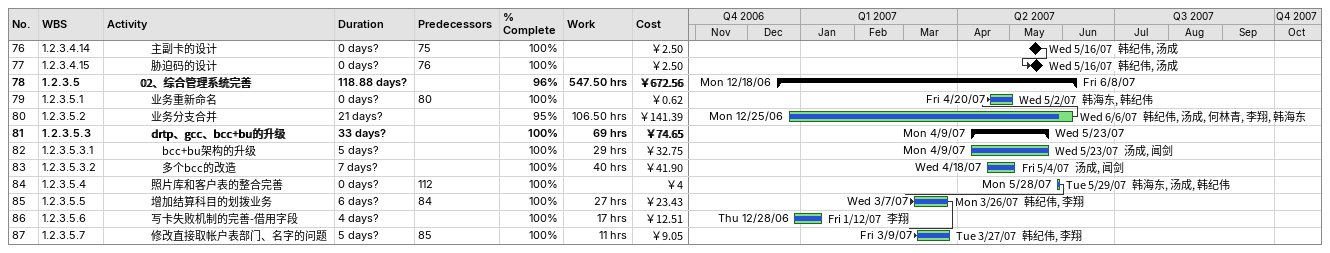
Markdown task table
| ID | WBS | Task | Duration | Start | Finish | Predecessors | Resources | % complete | Work (h) | Cost (￥) |
|---|---|---|---|---|---|---|---|---|---|---|
| 76 | 1.2.3.4.14 | 主副卡的设计 | 0d? | 2007-05-16 | 2007-05-16 | 75 | 韩纪伟, 汤成 | 100 |  | 2.50 |
| 77 | 1.2.3.4.15 | 胁迫码的设计 | 0d? | 2007-05-16 | 2007-05-16 | 76 | 韩纪伟, 汤成 | 100 |  | 2.50 |
| 78 | 1.2.3.5 | **02、综合管理系统完善** | 118.88d? | 2006-12-18 | 2007-06-08 |  |  | 96 | 547.50 | 672.56 |
| 79 | 1.2.3.5.1 | 业务重新命名 | 0d? | 2007-04-20 | 2007-05-02 | 80 | 韩海东, 韩纪伟 | 100 |  | 0.62 |
| 80 | 1.2.3.5.2 | 业务分支合并 | 21d? | 2006-12-25 | 2007-06-06 |  | 韩纪伟, 汤成, 何林青, 李翔, 韩海东 | 95 | 106.50 | 141.39 |
| 81 | 1.2.3.5.3 | **drtp、gcc、bcc+bu的升级** | 33d? | 2007-04-09 | 2007-05-23 |  |  | 100 | 69 | 74.65 |
| 82 | 1.2.3.5.3.1 | bcc+bu架构的升级 | 5d? | 2007-04-09 | 2007-05-23 |  | 汤成, 闻剑 | 100 | 29 | 32.75 |
| 83 | 1.2.3.5.3.2 | 多个bcc的改造 | 7d? | 2007-04-18 | 2007-05-04 |  | 汤成, 闻剑 | 100 | 40 | 41.90 |
| 84 | 1.2.3.5.4 | 照片库和客户表的整合完善 | 0d? | 2007-05-28 | 2007-05-29 | 112 | 韩海东, 汤成, 韩纪伟 | 100 |  | 4 |
| 85 | 1.2.3.5.5 | 增加结算科目的划拨业务 | 6d? | 2007-03-07 | 2007-03-26 | 84 | 韩纪伟, 李翔 | 100 | 27 | 23.43 |
| 86 | 1.2.3.5.6 | 写卡失败机制的完善-借用字段 | 4d? | 2006-12-28 | 2007-01-12 |  | 李翔 | 100 | 17 | 12.51 |
| 87 | 1.2.3.5.7 | 修改直接取帐户表部门、名字的问题 | 5d? | 2007-03-09 | 2007-03-27 | 85 | 韩纪伟, 李翔 | 100 | 11 | 9.05 |
